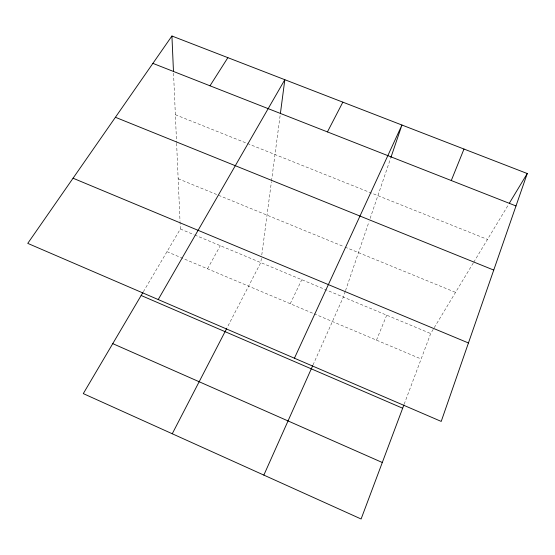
<?xml version="1.0" encoding="UTF-8"?>
<svg xmlns="http://www.w3.org/2000/svg" width="555" height="555" viewBox="0 0 555 555"><rect width="100%" height="100%" fill="white"/><g stroke="black" fill="none" stroke-linecap="round" stroke-linejoin="round"><path stroke-width="0.42" stroke-dasharray="2.77 2.08" d="M261.343 258.359L260.788 262.591L227.023 327.866M261.787 254.967L271.402 181.846M271.513 180.992L280.247 114.566M345.259 291.417L343.33 297.071L313.055 364.892M345.536 290.605L369.019 221.681M370.123 218.427L390.609 158.307M404.179 404.193L430.687 333.555L433.795 328.407M376.47 340.132L386.71 315.191M290.23 303.724L301.788 279.72M207.521 268.8L220.307 245.692M143.343 291.77L180.354 229L180.056 222.187M434.239 327.672L473.29 262.959M473.727 262.224L508.484 204.622M175.359 114.719L487.484 239.427M178.155 178.731L344.183 246.753M344.981 247.079L455.537 292.374M180.354 229L193.938 234.675M194.736 235.008L430.687 333.555M166.979 251.679L313.311 313.464M314.109 313.804L421.141 358.995M173.548 73.204L176.573 142.399M176.608 143.266L180.021 221.334"/><path stroke-width="0.83" d="M280.358 113.713L284.833 79.705L158.21 299.554M390.887 157.495L401.945 125.028L294.427 358.211M527.25 173.528L441.218 421.418L27.75 243.374L171.925 36.006L527.25 173.528L509.379 203.144M403.873 405.004L361.104 518.994L83.292 393.606L142.906 292.513M451.284 180.535L463.987 149.045M263.847 475.101L312.701 365.683M327.436 131.91L342.851 102.162M172.251 433.76L226.634 328.622M209.998 85.796L227.869 57.658M152.896 63.374L515.997 205.947M115.412 117.285L493.742 270.077M73.052 178.217L468.441 342.969M141.15 295.482L402.666 408.23M112.762 343.635L382.298 462.502M171.925 36.006L173.472 71.47"/></g></svg>
